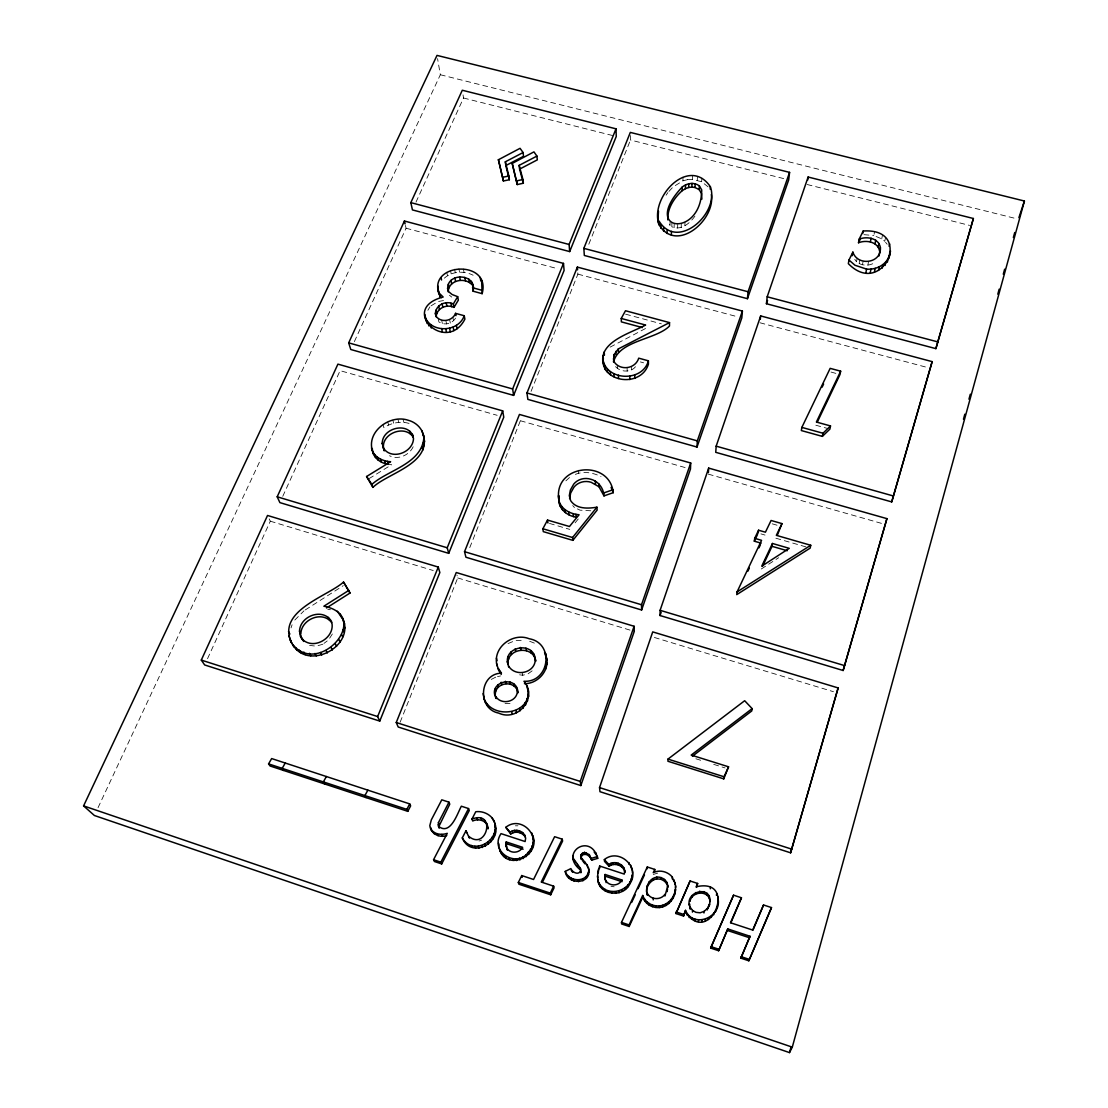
<?xml version="1.0" encoding="UTF-8"?>
<svg xmlns="http://www.w3.org/2000/svg" width="1108" height="1108" viewBox="0 0 1108 1108"><rect width="100%" height="100%" fill="white"/><g stroke="black" fill="none" stroke-linecap="round" stroke-linejoin="round"><path stroke-width="0.75" stroke-dasharray="5 3.75" d="M670.077 221.766L670.021 225.409L668.567 222.666M671.891 223.124L671.836 226.78C681.143 231.06 690.339 222.902 695.27 215.631M674.121 227.666L674.19 224.024M677.625 228.054L677.694 224.412M681.198 227.417L681.295 223.774M668.913 191.449L673.055 186.961L682.93 180.812L683.027 177.058M684.869 225.783L684.966 222.126M682.93 180.812L687.597 179.634L687.708 175.881M708.123 186.864L701.683 181.754L692.375 179.427L692.5 175.673M697.278 180.202L697.417 176.449M701.683 181.754L701.835 178M872.716 263.746C867.481 266.169 860.985 265.463 856.498 261.779L857.19 258.192M859.115 263.552L859.822 259.978M862.453 264.784L863.16 261.211M867.813 265.255L868.547 261.668M885.527 237.652L884.752 241.281L881.719 238.857L873.824 235.533L874.558 231.877M881.719 238.857L882.48 235.215M291.03 627.904L292.083 624.774M400.14 722.208L457.715 577.933L456.995 575.232M469.764 547.601L520.386 420.735L519.915 417.591M588.805 244.245L629.829 141.63M531.064 391.359L577.891 274.133L577.573 269.909M282.762 496.342L340.101 370.654L497.146 415.306M354.366 341.638L406.068 228.22L405.403 225.339M207.528 658.706L270.31 521.189L268.912 518.336M415.985 202.141L463.518 98.003L463.033 94.9M98.044 807.677L440.347 74.748L437.563 58.627M427.882 310.295L429.904 306.902M332.358 633.984L328.522 639.967L323.993 643.374M413.187 446.773C409.267 455.25 398.035 460.249 389.504 455.734M666.088 195.202L667.889 192.57M438.159 318.55L438.906 321.957C444.945 326.001 453.38 323.481 456.247 316.777M575.094 522.865L579.359 517.658M294.797 620.051L304.007 610.813M431.081 305.822L438.048 301.556L443.892 300.49L440.513 297.221M565.883 480.844L569.512 477.52M615.549 366.637C620.522 372.177 630.618 372.856 635.507 366.748M444.35 278.163C452.036 271.141 464.086 270.615 473.13 275.227M532.131 670.852L527.907 673.941L522.727 675.243L517.007 674.44M305.309 609.912L343.258 585.661M610.12 347.136L645.645 328.453M761.321 568.972L778.647 557.726M369.019 478.642L391.539 464.778L388.312 464.377M409.074 423.408C400.556 420.915 391.249 422.799 383.922 427.688L382.966 424.544M508.046 643.568L515.262 640.562L524.735 640.189M491.26 679.439L495.969 677.016M575.371 474.39C583.653 470.845 593.182 472.687 600.993 476.592M479.058 841L481.648 840.127M653.249 874.461L657.667 873.132M322.857 644.219L316.292 646.172L309.603 645.41M510.026 703.442L502.644 703.552M497.492 676.656L500.553 675.935M590.827 510.788L580.066 510.165L575.869 508.198M687.597 179.634L692.375 179.427M515.386 825.806L517.935 825.779M863.963 234.661L873.824 235.533M611.007 886.275L614.164 886.802M327.774 609.289L330.433 609.746M440.347 74.748L1016.715 218.761M463.518 98.003L614.58 136.035M783.702 178.596L630.466 140.023L630.341 133.93M807.109 184.496L969.583 225.395M406.068 228.22L557.435 268.662M577.891 274.133L738.496 317.026M759.936 322.76L928.559 367.801M625.605 314.173L661.351 323.827M831.042 372.066L837.011 373.687M640.396 361.928L643.61 362.815M815.807 425.223L828.327 428.671M520.386 420.735L687.154 468.13M708.303 474.141L881.913 523.488M772.207 523.821L778.412 525.607M760.919 533.876L765.005 535.067M775.891 538.211L808.549 547.643M549.471 523.419L569.761 529.389M270.31 521.189L433.256 570.537M457.715 577.933L634.261 631.394M654.385 637.474L833.451 691.697M695.907 758.772L704.009 761.321M713.718 764.368L725.048 767.927M529.693 641.297L534.485 643.166M449.433 295.227L451.69 297.069M572.711 505.58L574.47 507.547M885.555 242.264L887.162 244.217M854.78 259.355L856.498 261.779M387.689 421.899L388.631 425.043M392.772 420.057L393.7 423.214M397.883 419.17L398.797 422.328M403.035 419.239L403.921 422.397M441.635 320.087L442.369 323.494M445.873 320.6L446.593 323.993M449.613 319.644L450.319 323.051M522.214 672.819L522.727 675.243M452.84 317.22L453.532 320.641M446.773 272.222L447.48 275.74M450.485 270.366L451.178 273.898M454.585 269.161L455.263 272.693M458.892 268.676L459.557 272.208M463.393 268.912L464.044 272.429M578.251 470.221L578.528 473.255M617.294 365.238L617.433 368.549M627.086 367.87L627.183 371.18M631.602 366.651L631.685 369.961"/><path stroke-width="1.5" d="M655.991 905.832C665.783 907.189 674.44 898.74 675.465 889.322C675.381 899.336 666.337 908.906 655.978 907.466L655.991 905.832C649.967 905.194 644.814 901.15 642.695 895.486L629.081 924.917L629.178 926.482L621.63 923.961L621.491 922.396L647.294 866.982L654.759 869.42L654.759 871.193M711.322 194.523C715.754 220.049 676.42 253.76 658.997 224.675C649.343 197.501 688.941 155.203 710.339 186.684C720.062 213.082 677.459 251.53 659.011 221.018M656.822 877.12C648.554 878.602 644.814 887.854 647.432 895.209C644.482 888.381 649.731 880.168 656.822 878.852L656.822 877.12C662.736 876.511 668.553 881.456 667.722 887.577L666.864 882.259M660.908 228.29L660.922 224.647M660.063 615.536L660.105 610.314L708.677 468.102L886.912 518.641L843.133 670.506L660.063 615.536L661.171 612.281M663.609 231.226L663.637 227.597M659.399 907.549L659.412 905.915M667.085 233.483L667.127 229.841M666.808 883.976L664.537 881.123L661.033 879.281L661.061 877.55M669.523 322.608L669.481 326.015C656.158 339.74 618.86 340.336 613.541 362.067L614.123 354.574L618.333 348.909L669.523 322.608L625.494 310.739L621.242 318.453L621.366 321.874L642.405 327.58M671.351 235.034L671.406 231.406M662.709 906.898L662.736 905.264M664.537 881.123L664.565 879.392M667.986 759.105L667.944 761.265L723.759 778.869L728.565 766.805L691.198 755.074L752.138 708.621L744.673 700.713L667.986 759.105L724.036 776.763L723.759 778.869M664.952 895.984L667.778 885.874M667.778 219.896C667.154 208.623 674.024 198 682.168 190.701L682.265 186.975C687.085 183.152 694.273 181.864 699.37 185.936L701.71 189.897C701.364 238.816 639.828 232.015 682.265 186.975M665.908 905.527L665.95 903.893M682.168 190.701L685.423 188.692L685.52 184.953M667.182 889.918L667.141 891.621L667.528 888.921M685.423 188.692L688.65 187.487L688.76 183.748M688.65 187.487L691.863 187.086L691.988 183.346M605.134 874.489L605.203 879.766L605.134 874.489L621.893 880.001L622.017 881.719M668.817 903.532L668.872 901.884M701.89 199.135L701.558 193.623L699.231 189.676L695.048 187.487L695.187 183.748M671.226 901.026L671.296 899.364M699.231 189.676L699.37 185.936M672.251 878.838L672.307 877.093C667.847 871.567 659.676 869.392 653.249 872.702L654.759 869.42M690.713 463.006L690.464 469.072L641.615 609.996L465.914 557.227L464.529 551.687L519.444 414.447L690.713 463.006L641.518 604.746L641.615 609.996M437.979 290.033L440.513 297.221C423.159 262.97 491.786 257.929 482.146 293.662L473.116 291.21C477.174 272.513 444.64 272.263 447.951 290.628M473.116 291.21L473.268 287.72M673.152 898.006L673.221 896.33M673.927 881.525L672.307 877.093M685.395 911.967C709.729 948.005 739.078 876.982 696.143 886.774L697.652 883.45L690.09 880.971L675.977 913.546L683.553 916.053L685.506 910.347C693.054 928.49 720.906 917.992 718.219 899.613M675.381 891.012L675.617 885.985L673.996 879.794M674.592 894.475L674.661 892.799M675.049 884.544L675.132 882.813M675.534 887.702L675.617 885.985M697.015 447.05L697.306 440.873L742.402 311.071L577.365 267.097L526.965 392.98L527.851 399.392L697.015 447.05L741.806 317.913L742.402 311.071M710.214 189.177L710.339 186.684M501.273 674.426L498.254 668.498L501.495 673.152C479.085 673.567 477.036 708.926 498.642 713.081C517.851 722.181 538.128 697.486 523.959 681.281C549.61 682.625 554.748 643.069 529.222 638.762C512.533 632.003 491.855 647.931 497.173 665.977M524.458 683.691C537.754 683.788 549.36 670.991 546.646 657.778M598.929 884.129L597.724 879.281C598.805 895.569 623.79 898.131 629.926 883.672C640.895 867.702 619.261 847.468 604.331 859.6L604.539 861.401L609.054 866.262C614.524 862.079 623.956 865.431 624.829 872.453C625.369 864.517 614.912 859.808 608.874 864.489L609.054 866.262M613.389 358.743L614.483 362.371C620.923 371.028 635.521 368.715 638.72 358.161L648.402 360.82L648.429 364.144C642.751 382.883 615.605 384.462 605.273 369.476C592.628 343.383 629.524 333.757 645.604 325.046L621.242 318.453M603.126 362.773L603.264 360.349M506.01 845.404L506.218 841.928L522.63 847.329C519.5 853.271 510.456 853.963 506.827 848.216L507.409 850.058L506.01 845.404L506.591 847.26L506.218 841.928M708.386 472.631L708.677 468.102M716.17 446.164L715.74 452.327L891.718 501.91L932.147 361.624L760.67 315.932L716.17 446.164L893.436 495.996M683.553 916.053L685.506 910.347M524.763 835.086L525.649 838.202L525.123 841.54L501.038 833.631C489.071 851.276 516.328 868.755 528.35 852.26C543.336 837.731 521.452 814.435 505.802 827.33L510.733 834.005C515.289 830.626 522.353 832.205 525.275 836.969C523.918 830.668 515.095 828.355 510.165 832.122L505.802 827.33M499.666 849.711C506.841 871.622 540.801 856.055 532.796 835.792M687.209 915.18L687.334 913.574M690.09 880.971L675.977 913.546M690.062 899.71L689.924 901.358C691.988 890.818 709.508 889.849 709.937 901.621C711.419 885.278 685.963 890.818 689.328 905.444L689.467 903.796L690.229 909.128L689.633 906.676M689.218 917.549L689.356 915.956M692.029 897.245L692.181 895.569M597.946 881.012L597.724 872.384L599.677 866.027L624.275 874.101L624.718 870.694M747.443 298.689L748.066 291.75L789.575 172.377L630.314 132.406L583.847 248.358L584.332 255.463L747.443 298.689L788.702 179.856L789.575 172.377M691.655 919.294L691.808 917.701M692.431 912.106L692.583 910.485L690.381 907.494M462.299 837.897C470.72 859.296 502.395 843.022 494.805 823.673C499.237 841.775 472.216 855.888 462.299 837.897L465.983 830.765L468.767 836.803M695.478 894.239L695.644 892.549M697.652 883.45L696.475 887.383M423.284 434.461C431.815 463.892 387.481 473.13 372.884 487.381L371.859 484.404C387.883 470.041 420.985 464.1 423.824 438.463C423.644 429.613 416.511 422.383 408.215 420.264C390.251 414.06 366.111 431.538 372.496 451.053L372.302 448.615M694.785 920.651L694.951 919.058M699.577 892.799L699.757 891.109M760.296 319.353L760.67 315.932M482.146 293.662L481.606 280.172M766.431 303.731L767.193 296.805L808.12 177.031L973.392 218.498L935.872 348.632L766.431 303.731L767.553 300.462M698.4 921.496L698.58 919.903M559.041 495.858L558.709 498.752C554.125 464.197 609.705 458.74 613.25 492.672L603.999 495.899L598.943 486.703L591.118 482.285A14.695 13.254 -4.8 0 0 574.013 487.104L570.675 493.018L569.609 498.655M754.7 538.336L761.556 540.33L737.055 591.907L736.751 594.608L810.183 548.114L810.751 545.274L776.334 535.344L781.971 523.599L771.085 520.483L765.42 532.2L758.565 530.22L754.7 538.336L754.326 541.189L761.168 543.169M703.732 893.228L703.926 891.552M701.89 921.579L702.084 920M879.06 255.934L880.389 247.61C878.755 238.082 866.941 236.073 859.199 239.12L858.506 242.749C866.221 239.702 878.007 241.724 879.627 251.211M880.389 247.61C881.608 263.413 857.537 266.543 852.869 252.125L848.977 260.048L848.326 263.635C882.591 298.744 914.585 227.625 863.187 231.018L859.199 239.12M703.954 912.978L704.148 911.358L707.472 908.311L709.577 904.045L707.957 908.518M706.946 895.029L707.153 893.353M705.242 920.914L705.436 919.321M707.264 909.945L707.472 908.311M709.065 897.951L709.286 896.275M710.283 888.824L710.505 887.12M758.191 533.087L758.565 530.22M288.897 636.006L291.626 642.903C276.031 610.813 327.594 596.45 343.535 582.06L350.031 593.015L326.5 607.96M807.718 180.008L808.12 177.031M708.441 919.501L708.663 917.909M580.855 854.891L581.34 859.296L580.855 854.891L584.498 852.343L589.29 854.628L591.727 860.127L597.711 858.354C590.813 831.928 558.155 852.8 580.717 870.14L580.412 868.367L573.168 858.215M709.355 905.679L710.145 899.973M711.322 917.424L711.544 915.817M342.233 617.488C356.61 645.604 308.163 671.78 292.526 644.33C319.229 677.542 373.077 615.854 323.882 606.215L348.895 590.342M716.433 895.292L716.682 893.616M713.718 914.793L713.954 913.172M658.484 211.171L657.93 220.534L658.997 224.675M717.749 896.538L717.97 901.275M715.63 911.607L715.879 909.987M741.46 897.771L730.491 922.742L752.706 930.069L763.537 904.987L771.5 907.577L748.828 960.788L740.85 958.143L750.019 936.274L727.776 928.92L718.621 950.733L710.657 948.074L733.551 895.181L741.46 897.771L730.878 922.77M762.747 565.953L772.013 546.313L772.442 543.474L789.256 548.349L761.722 566.202L772.442 543.474M717.084 907.881L717.333 906.247M717.832 904.502L718.081 902.854M752.138 708.621L751.764 710.948L692.403 756.224M781.971 523.599L777.29 535.275M801.86 427.397L801.333 430.555L822.371 436.386L829.892 429.115L830.515 425.943L816.388 422.037L840.653 371.18L830.155 368.355L801.86 427.397L822.981 433.242L830.515 425.943M517.353 690.547C517.796 701.946 501.01 705.782 495.636 696.212L496.245 698.566C486.523 681.462 517.935 674.107 517.879 692.916L516.3 686.849M535.275 658.748L535.718 661.227C533.696 645.05 506.993 647.64 507.852 664.024C503.06 646.601 533.114 640.95 535.275 658.748C535.898 672.902 515.442 677.667 508.572 666.019M718.621 950.733L727.776 928.92M516.84 689.231C511.453 679.8 494.861 683.47 495.276 694.855L494.667 692.486M852.204 255.726L852.869 252.125M733.551 895.181L710.657 948.074M822.371 436.386L822.981 433.242M862.716 233.442L863.187 231.018M840.653 371.18L840.003 374.49L817.275 422.148M565.246 871.4C568.889 882.439 587.849 882.938 588.777 870.168C590.716 884.807 566.894 884.876 565.246 871.4L570.883 868.575C572.213 872.218 578.362 875.625 580.564 871.013L580.869 872.772L580.412 868.367M438.006 824.629L439.267 828.133L438.394 822.718L448.962 802.164L441.787 799.824L431.331 819.851L429.807 825.612C430.624 833.576 439.433 838.313 446.732 835.501M438.851 826.54L449.765 804.159L448.962 802.164M487.395 826.97L488.046 828.867C488.199 821.042 478.919 817.939 472.701 820.986L471.98 819.047C496.661 809.699 486.814 851.54 468.726 836.305L469.446 838.174M870.348 241.821L871.082 238.192M865.874 272.665L866.595 269.106C876.29 270.075 886.885 264.535 889.724 254.826M875.001 243.829L875.749 240.201M870.251 272.679L870.985 269.119M878.187 247.084L878.949 243.469M448.172 291.792C448.588 280.089 464.986 276.765 472.022 284.798L471.399 281.307M874.475 271.917L875.223 268.358M878.533 270.38L879.295 266.806M882.148 268.178L882.924 264.604M885.084 265.463L885.86 261.876M889.115 246.281L889.641 243.857M887.342 262.208L888.131 258.621M888.935 258.427L890.527 250.99M382.232 443.228C382.385 427.563 409.129 421.275 413.339 437.355C404.503 423.242 378.368 434.848 384.241 450.887L382.232 443.228L383.202 446.316M435.375 313.356L436.123 316.777C436.801 308.079 446.552 303.827 454.017 307.387L453.338 303.938C445.845 300.379 436.053 304.631 435.375 313.356L436.053 316.251C440.998 323.148 452.521 321.168 455.554 313.356L464.238 315.738L464.889 319.159C446.441 354.865 397.897 308.716 443.172 297.027L439.793 293.758M483.656 697.292C490.262 720.034 531.646 715.339 527.976 689.716M598.708 882.411C605.979 898.297 631.463 891.746 632.183 874.808L632.266 876.553M740.85 958.143L750.019 936.274M299.52 631.061C300.13 615.799 323.024 607.475 331.417 621.242C336.403 636.13 315.711 650.147 303.44 640.299L300.448 636.172L299.52 631.061L301.764 638.707L303.758 641.449M300.85 633.61C301.445 619.178 322.497 610.397 331.583 622.53M598.278 872.896L598.694 868.617M763.537 904.987L752.997 930.055M748.828 960.788L771.5 907.577M789.492 1052.6L792.289 1047.157L1024.415 201.019L437.009 55.4L83.585 805.89L94.388 815.502L789.492 1052.6L790.863 1047.6M963.461 419.198L964.833 414.198M968.946 399.199L970.317 394.199M997.796 294.188L999.167 289.188M1003.28 274.188L1004.651 269.189M1013.349 237.514L1014.734 232.514M790.613 852.814L838.133 687.929L652.723 631.892L599.539 787.594L599.968 791.694L790.613 852.814L838.133 687.929M843.133 670.506L886.912 518.641M891.718 501.91L932.147 361.624M935.872 348.632L973.392 218.498M1018.889 217.667L1024.415 201.019M580.841 785.558L580.26 781.431L634.108 626.269L456.261 572.517L396.249 722.513L398.215 727.014L580.841 785.558L634.261 631.394L634.108 626.269M513.627 395.39L512.644 388.963L563.487 263.399L404.42 221.018L348.688 342.871L350.779 349.505L513.627 395.39L564.097 270.435L563.487 263.399M379.753 721.086L439.848 572.531L438.269 567.074L267.527 515.469L201.296 660.091L204.675 664.966L379.753 721.086L377.648 716.557L438.269 567.074M569.678 251.585L616.256 136.45L616.006 128.819L462.299 90.247L410.833 202.626L412.439 209.911L569.678 251.585L569.11 244.466L616.006 128.819M448.726 553.349L503.766 417.19L502.7 410.874L337.912 364.13L277.194 496.799L279.895 502.616L448.726 553.349L447.216 547.781L502.7 410.874M724.036 776.763L728.565 766.805M629.178 926.482L642.737 897.161L642.695 895.486M631.615 902.494L635.189 894.835M638.042 888.699L644.468 874.891M754.326 541.189L757.54 534.444M747.845 571.229L749.327 568.113M758.952 547.851L760.434 544.734M822.122 387.163L823.604 384.06M550.69 894.793L554.055 887.868L553.654 886.165L541.244 882.037L562.241 839.185L554.623 836.692L533.557 879.489L521.743 875.555L518.322 882.48L518.863 884.198L550.69 894.793L550.274 893.117L553.654 886.165M542.449 882.231L562.601 841.055L562.241 839.185M858.506 242.749L860.5 238.705M468.546 808.563L469.28 810.53L441.69 863.921L440.846 862.149L468.546 808.563L461.344 806.209C457.41 813.383 450.416 836.028 438.422 826.222M471.98 819.047L475.761 811.735C484.695 810.613 494.223 816.194 495.428 825.585M441.69 863.921L434.433 861.512L433.56 859.711L447.258 833.341C441.593 835.335 434.267 834.476 430.846 829.033M407.799 811.347L406.844 809.38L409.697 803.896L271.654 758.565L268.579 763.883L270.061 765.988L407.799 811.347L410.652 805.876L409.697 803.896M603.999 495.899C603.68 488.406 598.278 481.177 590.883 479.279A14.75 13.282 -4.8 0 0 573.722 484.113L570.371 490.041L569.304 495.691L570.648 500.65C576.326 509.209 587.96 508.697 596.921 507.187L597.129 510.109L572.864 540.358L543.28 531.632L542.878 528.765L547.518 520.067L569.457 526.508L579.082 514.749C570.288 514.084 560.69 509.154 558.751 499.86C558.889 509.237 567.476 515.885 576.174 517.214L575.897 514.306M367.87 790.156L364.892 795.572L366.014 797.58M326.375 776.528L323.356 781.902L324.644 783.965M285.255 763.024L282.194 768.356L283.62 770.462M581.146 856.706L583.182 854.476L586.575 854.476L589.553 856.442L591.727 860.127M648.402 360.82C642.668 382.274 606.422 381.014 602.946 359.449M453.338 303.938L457.673 296.667L452.133 294.534L448.74 291.75L447.48 288.302M454.017 307.387L458.338 300.13L457.673 296.667M464.238 315.738C458.518 332.178 431.608 333.314 425.264 317.345M572.864 540.358L572.559 537.519L596.921 507.187M621.893 880.001C618.513 887.356 606.173 886.22 605.01 878.021M664.994 894.308C660.784 900.292 650.95 899.987 647.404 893.519M737.055 591.907L810.751 545.274M372.884 487.381L366.582 476.509L390.598 461.731C383.493 461.247 375.847 458.158 372.634 451.385C374.158 458.754 381.291 463.255 388.312 464.377L387.357 461.344M512.201 163.416L533.945 151.879L536.923 156.09L537.311 159.871L519.61 169.122L523.364 183.222L517.256 184.565L512.201 163.416L517.256 184.565M498.42 159.746L520.054 148.32L523.087 152.544L523.516 156.325L505.816 165.563L509.348 179.745L503.392 180.978L498.42 159.746L503.392 180.978M519.61 169.122L519.167 165.355L536.923 156.09M505.65 164.303L505.331 161.796L523.087 152.544M704.148 911.358L700.145 912.798L695.949 912.341L692.583 910.485M603.805 492.921L613.112 489.694M591.478 858.326L597.489 856.539M516.799 180.839L522.921 179.496L519.167 165.355M502.894 177.238L508.863 176.006L505.331 161.796M656.822 878.852L661.033 879.281M691.863 187.086L695.048 187.487M866.595 269.106L854.974 265.241L848.977 260.048M642.737 897.161C644.856 902.798 649.981 906.829 655.978 907.466M410.833 202.626L569.11 244.466M583.847 248.358L748.066 291.75M767.193 296.805L937.839 341.901M472.493 287.72L481.565 290.185M348.688 342.871L512.644 388.963M526.965 392.98L697.306 440.873M772.013 546.313L787.234 550.731M542.878 528.765L572.559 537.519M464.529 551.687L641.518 604.746M660.105 610.314L844.573 665.603M277.194 496.799L447.216 547.781M201.296 660.091L377.648 716.557M396.249 722.513L580.26 781.431M599.539 787.594L791.694 849.13M268.579 763.883L406.844 809.38M506.799 843.784L523.142 849.171M605.328 876.234L620.508 881.22M676.06 911.939L683.664 914.446M727.485 930.471L749.631 937.797M518.322 882.48L550.274 893.117M710.879 946.592L718.87 949.251M741.21 956.689L749.216 959.348M433.56 859.711L440.846 862.149M621.491 922.396L629.081 924.917M83.585 805.89L792.289 1047.157M343.397 620.078L337.303 611.201M604.331 859.6L608.874 864.489M581.049 857.481L587.212 865.071L588.75 869.392M583.431 861.996L585.135 863.908L584.858 862.121M383.271 447.812C391.055 460.651 412.869 452.867 413.506 438.671L412.481 434.239M571.229 870.334L572.656 872.287M594.151 851.997L596.201 854.822L595.979 853.008M366.582 476.509L371.859 484.404M350.031 593.015L343.535 582.06M290.254 640.382L293.883 646.837M295.559 647.598L296.902 650.091M288.509 631.518L289.881 634.067M299.354 650.188L300.683 652.681M303.911 652.086L305.226 654.579M309.464 653.304L310.752 655.784M300.448 636.172L301.764 638.707M314.991 653.443L316.279 655.922M320.517 652.487L321.777 654.98M326.029 650.479L327.262 652.958M331.084 647.529L332.303 650.036M335.364 643.873L336.555 646.38M338.854 639.482L340.031 642.017M328.287 617.35L329.505 619.94M341.555 634.385L342.718 636.934M433.297 831.873L434.17 833.756M343.106 629.773L344.269 632.336M437.134 833.825L437.979 835.695M343.729 625.424L344.893 628.001M340.17 614.067L341.333 616.671M343.438 621.325L344.602 623.915M441.898 834.435L442.743 836.318M438.394 822.718L439.239 824.629M544.568 652.169L547.061 660.257M596.713 855.999L597.711 858.354M611.09 487.354L613.25 492.672M465.983 830.765L466.717 832.662M471.496 845.487L472.216 847.329M424.101 437.577L421.788 430.61M474.903 846.263L475.609 848.105M478.254 846.332L478.947 848.16M481.565 845.681L482.243 847.523M533.267 837.676L531.729 832.87M484.805 844.324L485.47 846.166M476.939 817.884L477.631 819.823M487.769 842.371L488.42 844.227M481.149 818.341L481.828 820.266M490.262 839.933L490.913 841.803M484.528 820.211L485.193 822.136M486.675 823.202L487.326 825.114M492.284 837.011L492.921 838.881M496.578 663.512L498.849 670.936M371.485 447.978L373.631 454.46M498.78 846.65L500.276 851.54M493.849 833.604L494.487 835.487M498.545 843.368L499.154 845.224M501.135 852.426L501.744 854.24M503.184 854.683L503.78 856.498M494.819 830.127L495.442 832.025M374.546 454.488L375.543 457.549M493.808 820.682L494.445 822.607M492.229 817.995L492.866 819.934M495.137 826.817L495.761 828.729M528.461 692.098L526.577 685.437M505.816 856.512L506.398 858.312M377.163 457.078L378.147 460.125M380.487 459.155L381.471 462.188M509.015 857.883L509.597 859.683M384.531 460.693L385.501 463.74M512.575 858.714L513.143 860.514M516.065 858.797L516.605 860.597M521.743 875.555L522.27 877.301M430.693 827.51L431.718 830.931M510.165 832.122L510.733 834.005M519.458 858.16L519.984 859.96M512.284 830.945L512.838 832.828M514.528 830.335L515.082 832.233M507.284 661.559L508.697 666.988M522.754 856.775L523.281 858.575M516.896 830.308L517.436 832.205M525.801 854.767L526.314 856.581M519.403 830.861L519.929 832.759M485.055 700.865L485.706 703.206M409.461 430.735L410.334 433.851M483.116 693.539L484.307 699.647M528.35 852.26L528.848 854.074M487.243 704.092L487.88 706.419M522.602 832.524L523.128 834.421M422.023 446.94L422.854 450.028M530.413 849.24L530.898 851.069M423.408 442.618L424.226 445.721M423.824 438.463L424.641 441.566M531.992 845.723L532.477 847.565M532.92 842.232L533.405 844.088M533.197 838.922L533.668 840.792M495.414 688.4L496.024 690.783M497.686 684.675L498.281 687.071M501.176 682.223L501.758 684.633M496.453 658.207L497.049 660.687M505.456 681.281L506.024 683.678M511.716 711.751L512.256 714.051M404.42 221.018L405.085 223.899M509.985 681.932L510.539 684.329M424.904 314.423L426.04 320.766M426.345 320.087L427.134 323.494M515.899 710.477L516.425 712.79M428.131 322.567L428.907 325.96M430.527 324.644L431.303 328.037M513.78 683.844L514.306 686.24M508.129 656.725L508.683 659.218M519.61 708.455L520.137 710.782M522.727 705.81L523.225 708.15M510.926 652.003L511.481 654.496M436.164 310.032L436.912 313.467M441.607 328.536L442.341 331.929M438.671 306.071L439.405 309.506M445.748 328.771L446.469 332.151M525.206 702.541L525.704 704.868M515.22 648.762L515.746 651.269M442.064 303.592L442.798 307.041M437.729 285.878L438.228 288.205M449.585 328.314L450.291 331.707M527.076 698.622L527.56 700.976M441.067 277.679L441.552 280.005M446.205 302.65L446.912 306.099M453.13 327.179L453.823 330.558M528.142 694.107L528.627 696.475M450.928 303.287L451.635 306.736M520.4 647.432L520.899 649.939M448.338 284.216L449.045 287.706M456.371 325.337L457.05 328.73M455.554 313.356L456.011 315.628M568.819 876.386L569.166 878.132M450.956 280.366L451.649 283.87M454.876 277.831L455.554 281.335M525.926 648.152L526.411 650.659M571.063 878.09L571.396 879.821M459.64 276.778L460.305 280.296M530.704 650.521L531.161 653.028M573.612 879.24L573.93 880.971M464.806 277.402L465.443 280.906M533.945 654.232L534.402 656.725M572.767 855.598L573.487 860.016M468.767 279.008L469.404 282.512M574.595 860.999L574.913 862.786M578.307 880.001L578.611 881.733M472.645 284.23L473.061 286.557M577.379 864.448L577.683 866.234M480.207 277.443L480.803 280.947M545.233 666.628L545.648 669.08M545.884 653.623L546.299 656.116M546.424 662.113L546.84 664.578M582.642 879.06L582.919 880.791M580.661 856.235L580.966 858.049M581.645 853.534L581.935 855.348M582.282 859.226L582.573 861.027M586.104 876.622L586.381 878.367M582.905 852.661L583.182 854.476M584.498 852.343L584.775 854.171M587.212 865.071L587.475 866.858M588.223 872.938L588.486 874.683M586.312 852.661L586.575 854.476M589.29 854.628L589.553 856.442M547.518 520.067L547.92 522.962M597.406 875.943L597.628 877.688M508.863 176.006L509.348 179.745M600.259 885.167L600.481 886.871M599.677 866.027L599.899 867.799M602.392 887.48L602.614 889.17M522.921 179.496L523.364 183.222M560.025 503.614L560.371 506.55M605.106 889.336L605.3 891.026M562.144 506.952L562.476 509.874M605.924 880.888L606.118 882.605M588.486 867.619L589.041 871.927M565.052 509.735L565.371 512.658M608.375 890.735L608.569 892.425M568.736 511.993L569.055 514.901M612.018 891.58L612.184 893.27M573.224 513.683L573.515 516.591M610.993 863.284L611.159 865.071M558.363 495.802L559.097 502.81M613.25 862.675L613.416 864.462M615.536 891.677L615.702 893.367M615.646 862.647L615.813 864.434M618.957 891.026L619.109 892.716M618.195 863.215L618.347 865.002M622.267 889.613L622.405 891.317M577.365 267.097L577.573 269.909M621.491 864.919L621.616 866.691M595.301 481.094L595.522 484.099M625.3 887.577L625.411 889.281M623.735 867.522L623.859 869.295M598.749 483.711L598.943 486.703M627.807 885.015L627.917 886.719M628.97 862.578L629.067 864.365M629.829 881.94L629.926 883.672M438.546 290.739L438.713 293.509M603.168 355.806L603.348 359.144M603.583 362.898L603.763 366.222M630.729 865.265L631.976 870.015L631.879 868.256M631.325 878.367L631.421 880.098M605.093 366.166L605.273 369.476M604.234 351.984L604.414 355.322M607.35 369.13L607.516 372.426M632.363 871.428L632.46 873.187M610.328 371.623L610.48 374.906M614.123 354.574L614.261 357.912M614.012 373.645L614.164 376.928M615.854 351.361L615.993 354.699M618.416 375.196L618.541 378.479M618.333 348.909L618.458 352.261M629.76 376.304L629.856 379.587M644.607 899.073L644.648 900.721M634.745 375.141L634.815 378.424M647.003 886.081L647.03 887.785M646.698 901.704L646.74 903.352M647.294 866.982L647.321 868.755M649.191 903.574L649.205 905.222M649.233 881.691L649.26 883.422M889.71 252.153L889.724 254.591M652.695 878.63L652.709 880.361M652.46 905.014L652.474 906.649M653.221 898.242L653.221 899.904"/></g></svg>
